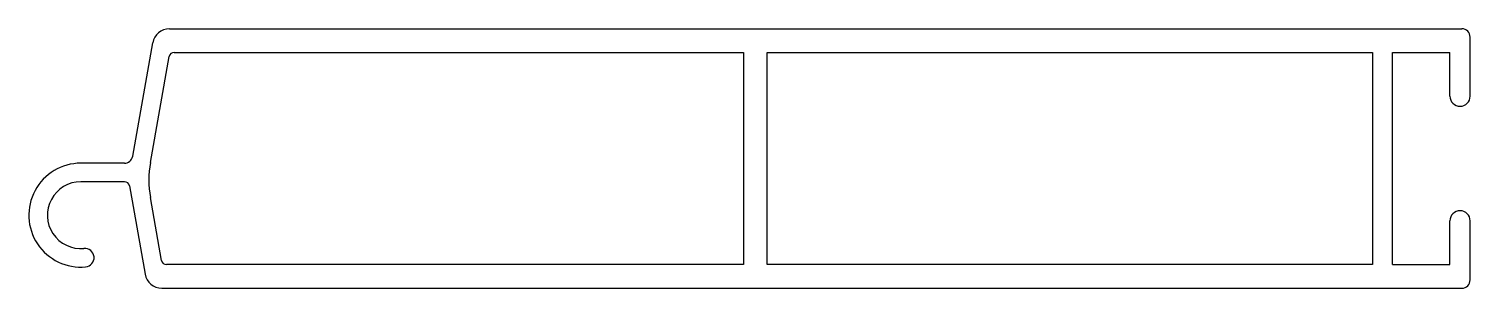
# Model space of a CAD drawing. Extents: x 621.7 to 707.2, y 656.2 to 671.6.
import ezdxf

# ---------------------------------------------------------------- set-up
doc = ezdxf.new("R2010")
doc.units = 0
doc.layers.get('0').update_dxf_attribs({"linetype": 'CONTINUOUS'})

msp = doc.modelspace()

# ---------------------------------------------------------------- linework, layer by layer
for p, q in [((630.073, 671.636), (706.737, 671.636)), ((627.899, 664.07), (629.088, 670.81)), ((707.237, 667.636), (707.237, 671.136)), ((628.951, 663.706), (630.06, 669.989)), ((630.356, 670.236), (664.137, 670.236)), ((664.137, 670.236), (664.137, 657.636)), ((665.537, 657.636), (665.537, 670.236)), ((665.537, 670.236), (701.437, 670.236)), ((701.437, 670.236), (701.437, 657.636)), ((702.637, 657.636), (702.637, 670.236)), ((702.637, 670.236), (706.037, 670.236)), ((706.037, 667.636), (706.037, 670.236)), ((627.406, 663.657), (624.822, 663.657)), ((627.417, 662.557), (624.822, 662.557)), ((627.713, 662.309), (628.639, 657.063)), ((629.611, 657.884), (628.951, 661.62)), ((706.037, 657.636), (706.037, 660.236)), ((707.237, 656.736), (707.237, 660.236)), ((664.137, 657.636), (629.906, 657.636)), ((701.437, 657.636), (665.537, 657.636)), ((702.637, 657.636), (706.037, 657.636)), ((629.624, 656.236), (706.737, 656.236))]:
    msp.add_line(p, q)
for centre, radius, start, end in [((630.073, 670.636), 1, 90, 169.99027), ((706.737, 671.136), 0.5, 0, 90), ((630.356, 669.936), 0.3, 90, 169.99027), ((706.637, 667.636), 0.6, 180, 0), ((624.822, 660.572), 3.085, 90, 275.30511), ((627.406, 664.157), 0.5, 270, 349.99027), ((634.86, 662.663), 6, 169.99028, 190.00973), ((624.822, 660.572), 1.985, 90, 275.30511), ((627.417, 662.257), 0.3, 10.00973, 90), ((706.637, 660.236), 0.6, 0, 180), ((625.057, 658.048), 0.55, 275.30511, 95.30511), ((629.906, 657.936), 0.3, 190.00973, 270), ((629.624, 657.236), 1, 190.00973, 270), ((706.737, 656.736), 0.5, 270, 0)]:
    msp.add_arc(centre, radius, start, end)

doc.saveas('drawing.dxf')
